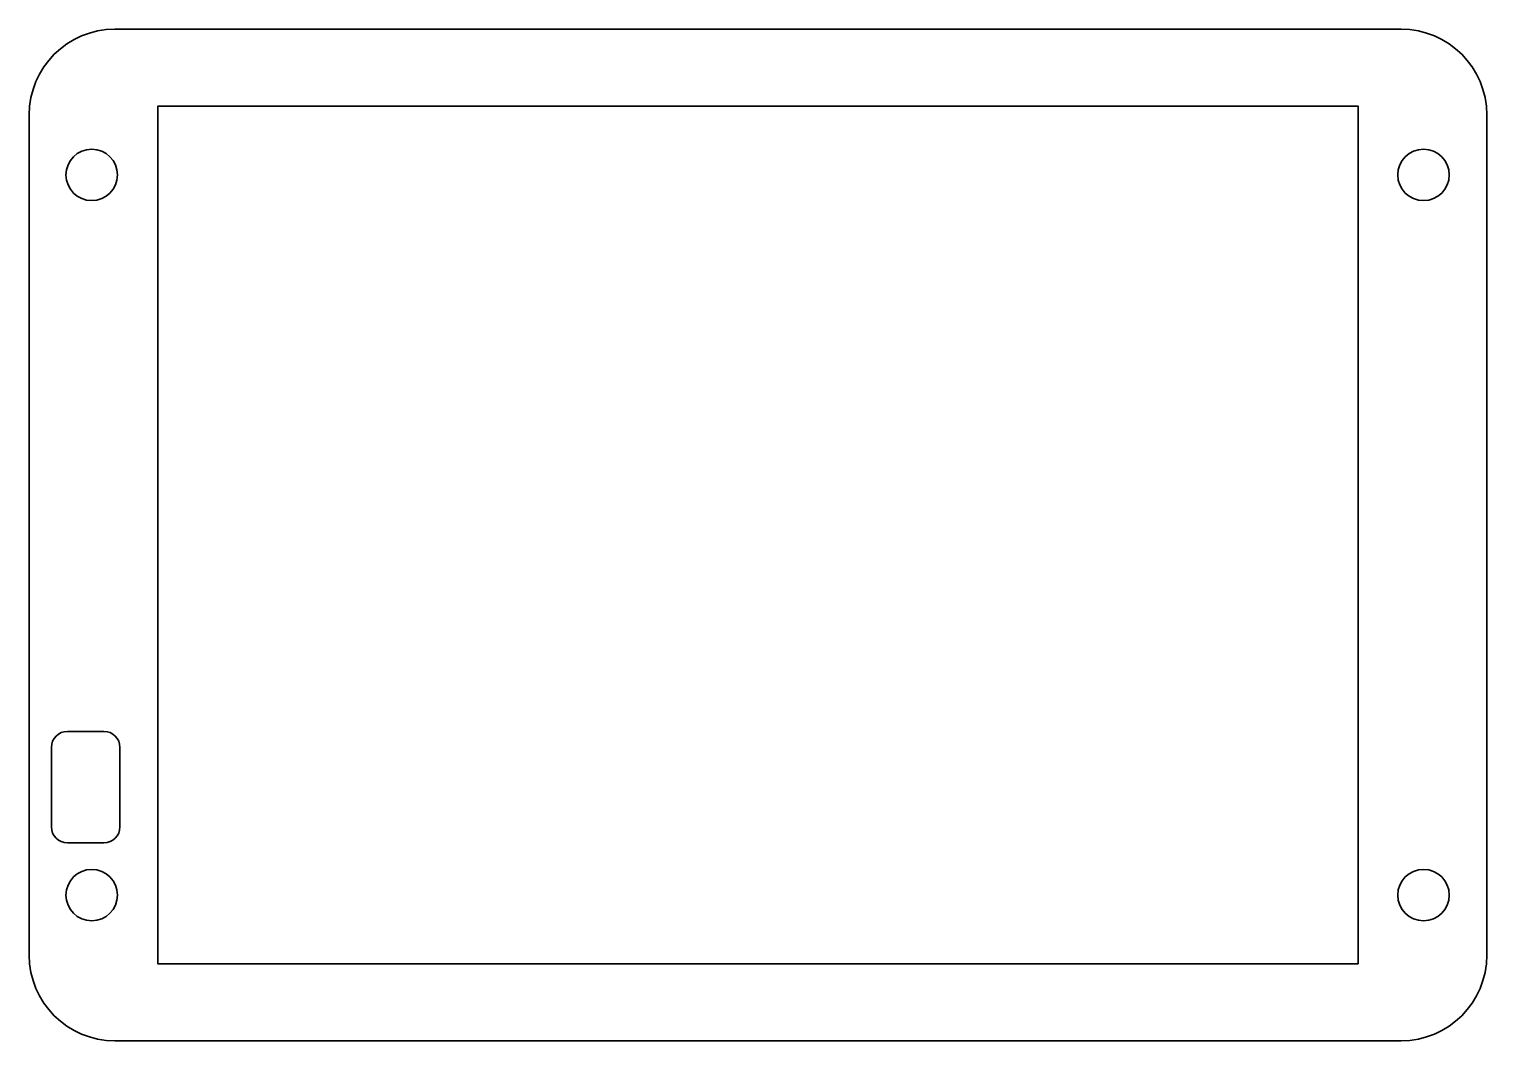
# Model space of a CAD drawing. Header units: millimetres. Extents: x 62 to 270, y -196 to -10.
# Drawn here: x 62.2 to 147.2, y -69.1 to -10.1 of the extents above; entities that cross this region are included whole.
import ezdxf

# ---------------------------------------------------------------- set-up
doc = ezdxf.new("R2010")
doc.units = ezdxf.units.MM
doc.header["$MEASUREMENT"] = 0
doc.layers.add('Ebene 1', color=7, linetype='Continuous', lineweight=0)

# ---------------------------------------------------------------- blocks, each defined once
blk = doc.blocks.new('Block_0')
at = {"layer": 'Ebene 1', "color": 250, "lineweight": 35, "true_color": 0x1d1d1b}
blk.add_lwpolyline([(139.69, -64.631), (69.69, -64.631), (69.69, -14.631), (139.69, -14.631)], close=True, dxfattribs=at)
for centre in [(65.837, -18.631), (143.497, -18.631), (65.837, -60.631), (143.497, -60.631)]:
    blk.add_circle(centre, 1.5, dxfattribs=at)
for points in [[(142.19, -69.131), (142.19, -69.131), (67.19, -69.131), (67.19, -69.131), (64.428, -69.131), (62.19, -66.893), (62.19, -64.131), (62.19, -64.131), (62.19, -15.131), (62.19, -15.131), (62.19, -12.37), (64.428, -10.131), (67.19, -10.131), (67.19, -10.131), (142.19, -10.131), (142.19, -10.131), (144.951, -10.131), (147.19, -12.37), (147.19, -15.131), (147.19, -15.131), (147.19, -64.131), (147.19, -64.131), (147.19, -66.893), (144.951, -69.131), (142.19, -69.131)], [(66.552, -57.583), (66.552, -57.583), (64.416, -57.583), (64.416, -57.583), (63.901, -57.583), (63.484, -57.166), (63.484, -56.651), (63.484, -56.651), (63.484, -52.015), (63.484, -52.015), (63.484, -51.501), (63.901, -51.083), (64.416, -51.083), (64.416, -51.083), (66.552, -51.083), (66.552, -51.083), (67.067, -51.083), (67.484, -51.501), (67.484, -52.015), (67.484, -52.015), (67.484, -56.651), (67.484, -56.651), (67.484, -57.166), (67.067, -57.583), (66.552, -57.583)]]:
    blk.add_open_spline(points, degree=3, knots=[0, 0, 0, 0, 1, 1, 1, 2, 2, 2, 3, 3, 3, 4, 4, 4, 5, 5, 5, 6, 6, 6, 7, 7, 7, 8, 8, 8, 8], dxfattribs=at)

msp = doc.modelspace()

# ---------------------------------------------------------------- block references
at = {"layer": 'Ebene 1'}
msp.add_blockref('Block_0', (0, 0), dxfattribs=at)

doc.saveas('drawing.dxf')
